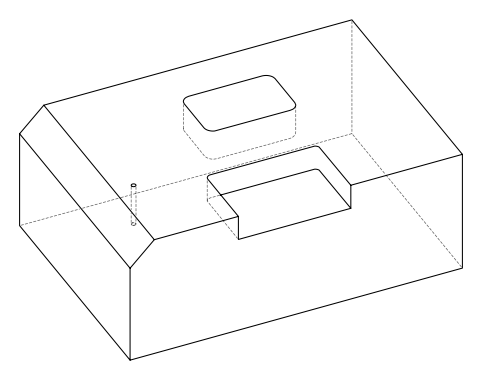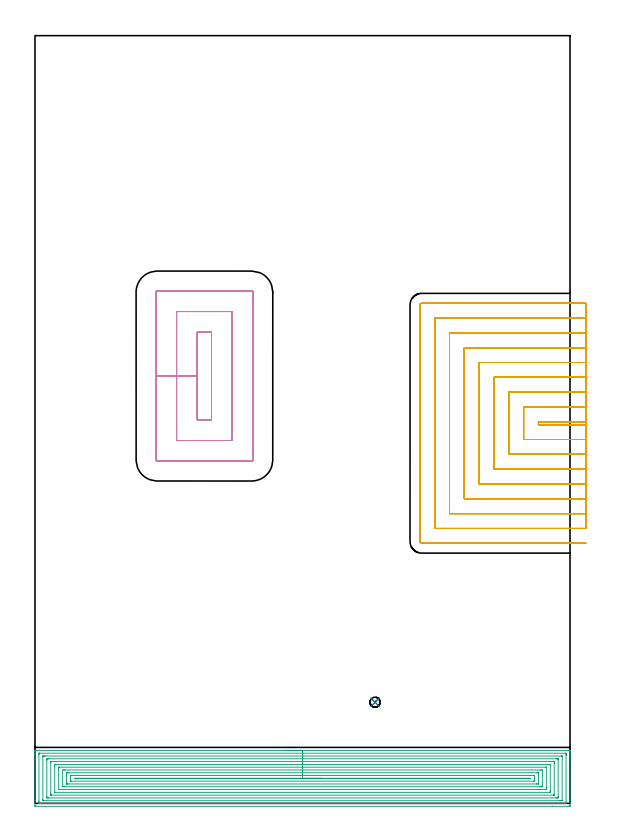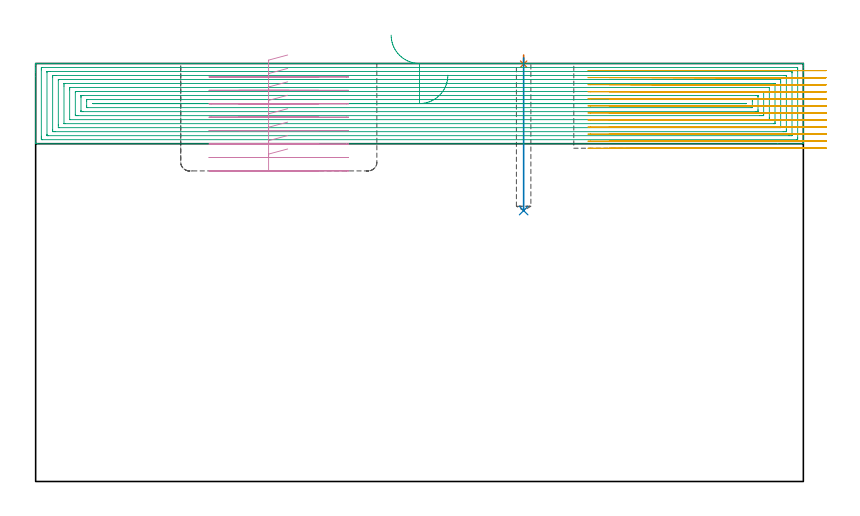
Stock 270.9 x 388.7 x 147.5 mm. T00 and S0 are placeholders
(PLAN: 5 operations, 4 tool changes, 96.2 min)
(1 SPOT_DRILL | STEP1POCKET | NXT0321_9005460120000 | 0.03 min | 2 mm3)
(2 DRILL_BLIND_HOLE_INTO_CENTER | STEP1POCKET | UGT0301_446 | 0.22 min | 1025 mm3)
(3 AREA_MILL | FG_CHAMFER_SURFACE | UGT0205_001 | 24.04 min | 108474 mm3)
(4 MILL_RECTANGULAR_POCKET | POCKET_RECTANGULAR_STRAIGHT | UGT0201_095 | Follow Part, ap 5, ae 75% | 10.3 min | 274299 mm3)
(5 MILL_SLOT | SLOT_PARTIAL_RECTANGULAR | NXT0201_013 | Follow Part, ap 2.5, ae 75% | 61.58 min | 318068 mm3)
(TOOL NXT0321_9005460120000 | NC Spot Drill, 142deg, 12mm, Carbide, Uncoated | D12 PA142 FL30 Z2)
(TOOL UGT0301_446 | Carbide Drill 5.1 mm | D5.1 PA118 FL52 Z2)
(TOOL UGT0205_001 | Chamfer Mill 20 x 3 x 45 deg. | D20 FL50 Z2)
(TOOL UGT0201_095 | End mill 20 mm | D20 R3 FL38 Z4)
(TOOL NXT0201_013 | ENDMILL 10mm | D10 FL30 Z4)
(OP 1 SPOT_DRILL)
G17 G21 G94 G90
T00 M6
G54
G17 G0 G90 X172.2 Y51.2 S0 M3
G43 Z157.5 H0
G94 G81 G98 Z147.28 F250. R150.5
G80
M5
M2
(OP 2 DRILL_BLIND_HOLE_INTO_CENTER)
G17 G21 G94 G90
T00 M6
G54
G17 G0 G90 X172.2 Y51.2 S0 M3
G43 Z157.5 H0
G94 G81 G98 Z95.6 F250. R149.5
G80
M5
M2
(OP 3 AREA_MILL)
G17 G21 G94 G90
T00 M6
G54
G17 G0 G90 X125.45 Y26.8 S1061 M3
G43 Z157.5 H0
G94 G1 X125.488 Z156.628 F250.
X125.602 Z155.763
X125.791 Z154.912
X126.053 Z154.08
X126.387 Z153.274
X126.79 Z152.5
X127.258 Z151.764
X127.79 Z151.072
X128.379 Z150.429
X129.022 Z149.839
X129.714 Z149.308
X130.45 Z148.84
X131.224 Z148.437
X132.03 Z148.103
X132.862 Z147.841
X133.714 Z147.652
X134.578 Z147.538
X135.45 Z147.5
X270.734
X270.892 Y26.797 Z147.488
X270.894 Y26.79 Z147.481
X270.9 Y26.451 Z147.151
Y26.106 Z146.805
Y25.449 Z146.144
Y24.238 Z144.935
Y23.683 Z144.378
Y13.74 Z134.438
Y-1.031 Z119.666
X270.898 Y-1.311 Z119.387
X270.89 Y-1.492 Z119.206
X270.707 Y-1.499 Z119.199
X261.86 Y-1.5 Z119.2
X0.613
X0.19 Y-1.496 Z119.202
X0.01 Y-1.492 Z119.206
X0. Y-1.309 Z119.389
Y22.195 Z142.891
Y23.683 Z144.378
Y24.238 Z144.934
Y24.566 Z145.262
Y25.12 Z145.816
Y25.449 Z146.144
Y26.106 Z146.805
Y26.451 Z147.151
X0.006 Y26.79 Z147.481
X0.008 Y26.797 Z147.488
X0.166 Y26.8 Z147.5
X135.45
Y25.386 Z146.086
X268.502 Y25.385 Z146.085
X268.566
X268.879 Y25.379 Z146.079
X268.89 Y25.278 Z145.978
X268.897 Y25.058 Z145.758
X268.899 Y24.566 Z145.266
X268.9 Y24.172 Z144.872
X268.899 Y0.734 Z121.434
X268.898 Y0.342 Z121.042
X268.89 Y-0.053 Z120.647
X268.882 Y-0.08 Z120.62
X268.863 Y-0.081 Z120.619
X268.812 Y-0.084 Z120.616
X268.709 Y-0.085 Z120.615
X268.502 Y-0.086 Z120.614
X2.398 Y-0.085 Z120.615
X2.334
X2.021 Y-0.079 Z120.621
X2.01 Y0.022 Z120.722
X2.003 Y0.242 Z120.942
X2.001 Y0.734 Z121.434
X2. Y1.128 Z121.828
X2.001 Y24.566 Z145.266
X2.002 Y24.958 Z145.658
X2.01 Y25.353 Z146.053
X2.018 Y25.38 Z146.08
X2.037 Y25.381 Z146.081
X2.088 Y25.384 Z146.084
X2.191 Y25.385 Z146.085
X2.398 Y25.386 Z146.086
X135.45
Y23.971 Z144.671
X266.424
X266.716 Y23.97 Z144.67
X266.812 Y23.968 Z144.668
X266.881 Y23.965 Z144.665
X266.89 Y23.865 Z144.565
X266.896 Y23.683 Z144.383
X266.9 Y23.502 Z144.202
Y1.617 Z122.317
X266.899 Y1.436 Z122.136
X266.894 Y1.374 Z122.074
X266.888 Y1.335 Z122.035
X266.86 Y1.333 Z122.033
X266.716 Y1.331 Z122.031
X266.114 Y1.329 Z122.029
X265.823 Y1.328 Z122.028
X4.476 Y1.329 Z122.029
X4.184 Y1.33 Z122.03
X4.088 Y1.332 Z122.032
X4.019 Y1.335 Z122.035
X4.01 Y1.435 Z122.135
X4.004 Y1.617 Z122.317
X4. Y1.798 Z122.498
Y23.683 Z144.383
X4.001 Y23.864 Z144.564
X4.007 Y23.926 Z144.626
X4.012 Y23.965 Z144.665
X4.04 Y23.967 Z144.667
X4.184 Y23.969 Z144.669
X4.786 Y23.971 Z144.671
X5.077
X135.45
Y22.557 Z143.257
X264.037
X264.284 Y22.556 Z143.256
X264.779 Y22.55 Z143.25
X264.89 Y22.545 Z143.245
X264.895 Y22.35 Z143.05
X264.9 Y21.947 Z142.647
Y3.382 Z124.082
X264.894 Y2.955 Z123.655
X264.889 Y2.75 Z123.45
X264.68 Y2.746 Z123.446
X264.037 Y2.743 Z123.443
X263.79
X6.863
X6.616 Y2.744 Z123.444
X6.121 Y2.75 Z123.45
X6.01 Y2.755 Z123.455
X6.005 Y2.95 Z123.65
X6. Y3.353 Z124.053
Y21.918 Z142.618
X6.006 Y22.345 Z143.045
X6.011 Y22.55 Z143.25
X6.22 Y22.554 Z143.254
X6.863 Y22.557 Z143.257
X7.11
X135.45
Y21.143 Z141.843
X262.578 Y21.142 Z141.842
X262.723 Y21.141 Z141.841
X262.838 Y21.137 Z141.837
X262.892 Y21.134 Z141.834
X262.893 Y21.126 Z141.826
X262.896 Y21.035 Z141.735
X262.9 Y20.394 Z141.094
Y20.153 Z140.853
Y4.506 Z125.206
X262.896 Y4.265 Z124.965
X262.893 Y4.185 Z124.885
X262.891 Y4.17 Z124.87
X262.831 Y4.164 Z124.864
X262.687 Y4.161 Z124.861
X262.469 Y4.158 Z124.858
X8.322
X8.177 Y4.159 Z124.859
X8.061 Y4.163 Z124.863
X8.008 Y4.166 Z124.866
X8.007 Y4.174 Z124.874
X8.004 Y4.265 Z124.965
X8. Y4.906 Z125.606
Y5.147 Z125.847
X8.001 Y20.794 Z141.494
X8.004 Y21.035 Z141.735
X8.007 Y21.115 Z141.815
X8.009 Y21.129 Z141.829
X8.069 Y21.136 Z141.836
X8.214 Y21.139 Z141.839
X8.431 Y21.142 Z141.842
X135.45 Y21.143 Z141.843
Y19.729 Z140.429
X260.465 Y19.728 Z140.428
X260.895 Y19.727 Z140.427
X260.896 Y19.726 Z140.426
X260.899 Y19.724 Z140.424
X260.9 Y6.483 Z127.183
X260.898 Y6.03 Z126.73
X260.895 Y5.605 Z126.305
X260.89 Y5.578 Z126.278
X260.87 Y5.576 Z126.276
X260.813 Y5.573 Z126.273
X260.697 Y5.572 Z126.272
X260.465 Y5.571 Z126.271
X10.435
X10.005 Y5.572 Z126.272
X10.004 Y5.574 Z126.274
X10.001 Y5.576 Z126.276
X10. Y18.817 Z139.517
X10.002 Y19.27 Z139.97
X10.005 Y19.695 Z140.395
X10.01 Y19.722 Z140.422
X10.03 Y19.724 Z140.424
X10.087 Y19.727 Z140.427
X10.203 Y19.728 Z140.428
X10.435 Y19.729 Z140.429
X135.45
Y18.315 Z139.015
X258.753 Y18.314 Z139.014
X258.863 Y18.31 Z139.01
X258.885 Y18.308 Z139.008
X258.892 Y18.297 Z138.997
X258.897 Y18.277 Z138.977
X258.899 Y18.256 Z138.956
X258.9 Y7.795 Z128.495
X258.899 Y7.578 Z128.278
X258.891 Y7.358 Z128.058
X258.874 Y6.992 Z127.692
X258.679 Y6.987 Z127.687
X258.605 Y6.986 Z127.686
X12.147
X12.037 Y6.99 Z127.69
X12.015 Y6.992 Z127.692
X12.008 Y7.003 Z127.703
X12.003 Y7.022 Z127.722
X12.001 Y7.044 Z127.744
X12. Y17.505 Z138.205
X12.001 Y17.722 Z138.422
X12.009 Y17.942 Z138.642
X12.026 Y18.308 Z139.008
X12.221 Y18.313 Z139.013
X12.295 Y18.314 Z139.014
X135.45 Y18.315 Z139.015
Y16.9 Z137.6
X256.
X256.614 Y16.898 Z137.598
X256.893 Y16.893 Z137.593
X256.9 Y16.615 Z137.315
Y8.671 Z129.371
X256.893 Y8.407 Z129.107
X256.28 Y8.401 Z129.101
X256. Y8.4 Z129.1
X255.389
X14.9
X14.286 Y8.402 Z129.102
X14.007 Y8.407 Z129.107
X14. Y8.685 Z129.385
Y16.629 Z137.329
X14.007 Y16.893 Z137.593
X14.62 Y16.899 Z137.599
X14.9 Y16.9 Z137.6
X15.511
X135.45
Y15.486 Z136.186
X254.214
X254.472 Y15.484 Z136.184
X254.876 Y15.479 Z136.179
X254.89 Y15.477 Z136.177
X254.893 Y15.454 Z136.154
X254.897 Y15.398 Z136.098
X254.899 Y15.286 Z135.986
X254.9 Y15.061 Z135.761
Y10.443 Z131.143
X254.898 Y10.104 Z130.804
X254.895 Y9.935 Z130.635
X254.89 Y9.851 Z130.551
X254.885 Y9.82 Z130.52
X254.846 Y9.819 Z130.519
X254.214 Y9.815 Z130.515
X253.958 Y9.814 Z130.514
X16.686
X16.428 Y9.815 Z130.515
X16.024 Y9.821 Z130.521
X16.01 Y9.823 Z130.523
X16.007 Y9.846 Z130.546
X16.003 Y9.901 Z130.601
X16.001 Y10.014 Z130.714
X16. Y10.239 Z130.939
Y14.857 Z135.557
X16.002 Y15.196 Z135.896
X16.005 Y15.365 Z136.065
X16.01 Y15.449 Z136.149
X16.015 Y15.48 Z136.18
X16.054 Y15.481 Z136.181
X16.686 Y15.485 Z136.185
X16.942 Y15.486 Z136.186
X135.45
Y14.072 Z134.772
X252.527
X252.726 Y14.07 Z134.77
X252.857 Y14.067 Z134.767
X252.892 Y14.064 Z134.764
X252.895 Y14.059 Z134.759
X252.898 Y14.041 Z134.741
X252.9 Y13.974 Z134.674
Y13.508 Z134.208
Y11.742 Z132.442
X252.898 Y11.326 Z132.026
X252.895 Y11.268 Z131.968
X252.891 Y11.242 Z131.942
X252.878 Y11.235 Z131.935
X252.825 Y11.232 Z131.932
X252.627 Y11.229 Z131.929
X252.527 Y11.228 Z131.928
X18.373
X18.174 Y11.229 Z131.929
X18.043 Y11.233 Z131.933
X18.008 Y11.236 Z131.936
X18.005 Y11.241 Z131.941
X18.002 Y11.259 Z131.959
X18. Y11.326 Z132.026
Y11.792 Z132.492
Y13.558 Z134.258
X18.002 Y13.974 Z134.674
X18.006 Y14.032 Z134.732
X18.01 Y14.058 Z134.758
X18.022 Y14.065 Z134.765
X18.076 Y14.068 Z134.768
X18.274 Y14.071 Z134.771
X18.373 Y14.072 Z134.772
X135.45
Y12.658 Z133.358
X250.204
X250.642 Y12.651 Z133.351
X250.73 Y12.648 Z133.348
X250.658 Y12.644 Z133.344
X250.642 Y12.643 Z133.343
X239.05 Y12.642 Z133.342
X20.712
X20.274 Y12.643 Z133.343
X20.258 Y12.644 Z133.344
X20.206 Y12.651 Z133.351
X20.242 Y12.656 Z133.356
X20.258 Y12.657 Z133.357
X20.696 Y12.658 Z133.358
X135.45
X136.322 Z133.396
X137.186 Z133.51
X138.038 Z133.699
X138.87 Z133.961
X139.676 Z134.295
X140.45 Z134.698
X141.186 Z135.166
X141.878 Z135.697
X142.521 Z136.287
X143.11 Z136.93
X143.642 Z137.622
X144.11 Z138.358
X144.513 Z139.132
X144.847 Z139.938
X145.109 Z140.77
X145.298 Z141.621
X145.412 Z142.486
X145.45 Z143.358
G0 Z157.5
M5
M2
(OP 4 MILL_RECTANGULAR_POCKET)
G17 G21 G94 G90
T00 M6
G54
G17 G0 G90 X88.927 Y238.5 S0 M3
G43 Z157.5 H0
Z150.5
G94 G1 X82.2 Z148.697 F250.
Y216.35 Z142.762
Y194.2 F500.
X89.4
Y238.5
X82.2
Y216.35
X71.7
Y183.7
X99.9
Y249.
X71.7
Y216.35
X61.2
Y173.9
G3 X61.9 Y173.2 R0.7
G1 X109.7
G3 X110.4 Y173.9 R0.7
G1 Y258.8
G3 X109.7 Y259.5 R0.7
G1 X61.9
G3 X61.2 Y258.8 R0.7
G1 Y216.35
Y215.35
G0 X88.927 Y238.5 Z145.762
G1 X82.2 Z143.96 F250.
Y216.35 Z138.025
Y194.2 F500.
X89.4
Y238.5
X82.2
Y216.35
X71.7
Y183.7
X99.9
Y249.
X71.7
Y216.35
X61.2
Y173.9
G3 X61.9 Y173.2 R0.7
G1 X109.7
G3 X110.4 Y173.9 R0.7
G1 Y258.8
G3 X109.7 Y259.5 R0.7
G1 X61.9
G3 X61.2 Y258.8 R0.7
G1 Y216.35
Y215.35
G0 X88.927 Y238.5 Z141.025
G1 X82.2 Z139.223 F250.
Y216.35 Z133.287
Y194.2 F500.
X89.4
Y238.5
X82.2
Y216.35
X71.7
Y183.7
X99.9
Y249.
X71.7
Y216.35
X61.2
Y173.9
G3 X61.9 Y173.2 R0.7
G1 X109.7
G3 X110.4 Y173.9 R0.7
G1 Y258.8
G3 X109.7 Y259.5 R0.7
G1 X61.9
G3 X61.2 Y258.8 R0.7
G1 Y216.35
Y215.35
G0 X88.927 Y238.5 Z136.287
G1 X82.2 Z134.485 F250.
Y216.35 Z128.55
Y194.2 F500.
X89.4
Y238.5
X82.2
Y216.35
X71.7
Y183.7
X99.9
Y249.
X71.7
Y216.35
X61.2
Y173.9
G3 X61.9 Y173.2 R0.7
G1 X109.7
G3 X110.4 Y173.9 R0.7
G1 Y258.8
G3 X109.7 Y259.5 R0.7
G1 X61.9
G3 X61.2 Y258.8 R0.7
G1 Y216.35
Y215.35
G0 X88.927 Y238.5 Z131.55
G1 X82.2 Z129.748 F250.
Y216.35 Z123.812
Y194.2 F500.
X89.4
Y238.5
X82.2
Y216.35
X71.7
Y183.7
X99.9
Y249.
X71.7
Y216.35
X61.2
Y173.9
G3 X61.9 Y173.2 R0.7
G1 X109.7
G3 X110.4 Y173.9 R0.7
G1 Y258.8
G3 X109.7 Y259.5 R0.7
G1 X61.9
G3 X61.2 Y258.8 R0.7
G1 Y216.35
Y215.35
G0 X88.927 Y238.5 Z126.812
G1 X82.2 Z125.01 F250.
Y216.35 Z119.075
Y194.2 F500.
X89.4
Y238.5
X82.2
Y216.35
X71.7
Y183.7
X99.9
Y249.
X71.7
Y216.35
X61.2
Y173.9
G3 X61.9 Y173.2 R0.7
G1 X109.7
G3 X110.4 Y173.9 R0.7
G1 Y258.8
G3 X109.7 Y259.5 R0.7
G1 X61.9
G3 X61.2 Y258.8 R0.7
G1 Y216.35
Y215.35
G0 X88.927 Y238.5 Z122.075
G1 X82.2 Z120.273 F250.
Y216.35 Z114.337
Y194.2 F500.
X89.4
Y238.5
X82.2
Y216.35
X71.7
Y183.7
X99.9
Y249.
X71.7
Y216.35
X61.2
Y173.9
G3 X61.9 Y173.2 R0.7
G1 X109.7
G3 X110.4 Y173.9 R0.7
G1 Y258.8
G3 X109.7 Y259.5 R0.7
G1 X61.9
G3 X61.2 Y258.8 R0.7
G1 Y216.35
Y215.35
G0 X88.927 Y238.5 Z117.337
G1 X82.2 Z115.535 F250.
Y216.35 Z109.6
Y194.2 F500.
X89.4
Y238.5
X82.2
Y216.35
X71.7
Y183.7
X99.9
Y249.
X71.7
Y216.35
X61.2
Y173.9
G3 X61.9 Y173.2 R0.7
G1 X109.7
G3 X110.4 Y173.9 R0.7
G1 Y258.8
G3 X109.7 Y259.5 R0.7
G1 X61.9
G3 X61.2 Y258.8 R0.7
G1 Y216.35
Y215.35
G0 Z157.5
M5
M2
(OP 5 MILL_SLOT)
G17 G21 G94 G90
T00 M6
G54
G17 G0 G90 X278.9 Y193.2 S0 M3
G43 Z157.5 H0
Z145.008
G94 G1 X275.9 F250.
X254.9 F500.
Y191.7
X275.9
X278.9 F250.
Y200.7
X275.9
X247.4 F500.
Y184.2
X275.9
X278.9 F250.
Y208.2
X275.9
X239.9 F500.
Y176.7
X275.9
X278.9 F250.
Y215.7
X275.9
X232.4 F500.
Y169.2
X275.9
X278.9 F250.
Y223.2
X275.9
X224.9 F500.
Y161.7
X275.9
X278.9 F250.
Y230.7
X275.9
X217.4 F500.
Y154.2
X275.9
X278.9 F250.
Y238.2
X275.9
X209.9 F500.
Y146.7
X275.9
X278.9 F250.
Y245.7
X275.9
X202.4 F500.
Y139.2
X275.9
X278.9 F250.
Y253.2
X275.9
X195.8 F500.
G3 X194.9 Y252.3 R0.9
G1 Y132.6
G3 X195.8 Y131.7 R0.9
G1 X275.9
X278.9 F250.
G0 Y193.2 Z142.517
G1 X275.9
X254.9 F500.
Y191.7
X275.9
X278.9 F250.
Y200.7
X275.9
X247.4 F500.
Y184.2
X275.9
X278.9 F250.
Y208.2
X275.9
X239.9 F500.
Y176.7
X275.9
X278.9 F250.
Y215.7
X275.9
X232.4 F500.
Y169.2
X275.9
X278.9 F250.
Y223.2
X275.9
X224.9 F500.
Y161.7
X275.9
X278.9 F250.
Y230.7
X275.9
X217.4 F500.
Y154.2
X275.9
X278.9 F250.
Y238.2
X275.9
X209.9 F500.
Y146.7
X275.9
X278.9 F250.
Y245.7
X275.9
X202.4 F500.
Y139.2
X275.9
X278.9 F250.
Y253.2
X275.9
X195.8 F500.
G3 X194.9 Y252.3 R0.9
G1 Y132.6
G3 X195.8 Y131.7 R0.9
G1 X275.9
X278.9 F250.
G0 Y193.2 Z140.025
G1 X275.9
X254.9 F500.
Y191.7
X275.9
X278.9 F250.
Y200.7
X275.9
X247.4 F500.
Y184.2
X275.9
X278.9 F250.
Y208.2
X275.9
X239.9 F500.
Y176.7
X275.9
X278.9 F250.
Y215.7
X275.9
X232.4 F500.
Y169.2
X275.9
X278.9 F250.
Y223.2
X275.9
X224.9 F500.
Y161.7
X275.9
X278.9 F250.
Y230.7
X275.9
X217.4 F500.
Y154.2
X275.9
X278.9 F250.
Y238.2
X275.9
X209.9 F500.
Y146.7
X275.9
X278.9 F250.
Y245.7
X275.9
X202.4 F500.
Y139.2
X275.9
X278.9 F250.
Y253.2
X275.9
X195.8 F500.
G3 X194.9 Y252.3 R0.9
G1 Y132.6
G3 X195.8 Y131.7 R0.9
G1 X275.9
X278.9 F250.
G0 Y193.2 Z137.533
G1 X275.9
X254.9 F500.
Y191.7
X275.9
X278.9 F250.
Y200.7
X275.9
X247.4 F500.
Y184.2
X275.9
X278.9 F250.
Y208.2
X275.9
X239.9 F500.
Y176.7
X275.9
X278.9 F250.
Y215.7
X275.9
X232.4 F500.
Y169.2
X275.9
X278.9 F250.
Y223.2
X275.9
X224.9 F500.
Y161.7
X275.9
X278.9 F250.
Y230.7
X275.9
X217.4 F500.
Y154.2
X275.9
X278.9 F250.
Y238.2
X275.9
X209.9 F500.
Y146.7
X275.9
X278.9 F250.
Y245.7
X275.9
X202.4 F500.
Y139.2
X275.9
X278.9 F250.
Y253.2
X275.9
X195.8 F500.
G3 X194.9 Y252.3 R0.9
G1 Y132.6
G3 X195.8 Y131.7 R0.9
G1 X275.9
X278.9 F250.
G0 Y193.2 Z135.042
G1 X275.9
X254.9 F500.
Y191.7
X275.9
X278.9 F250.
Y200.7
X275.9
X247.4 F500.
Y184.2
X275.9
X278.9 F250.
Y208.2
X275.9
X239.9 F500.
Y176.7
X275.9
X278.9 F250.
Y215.7
X275.9
X232.4 F500.
Y169.2
X275.9
X278.9 F250.
Y223.2
X275.9
X224.9 F500.
Y161.7
X275.9
X278.9 F250.
Y230.7
X275.9
X217.4 F500.
Y154.2
X275.9
X278.9 F250.
Y238.2
X275.9
X209.9 F500.
Y146.7
X275.9
X278.9 F250.
Y245.7
X275.9
X202.4 F500.
Y139.2
X275.9
X278.9 F250.
Y253.2
X275.9
X195.8 F500.
G3 X194.9 Y252.3 R0.9
G1 Y132.6
G3 X195.8 Y131.7 R0.9
G1 X275.9
X278.9 F250.
G0 Y193.2 Z132.55
G1 X275.9
X254.9 F500.
Y191.7
X275.9
X278.9 F250.
Y200.7
X275.9
X247.4 F500.
Y184.2
X275.9
X278.9 F250.
Y208.2
X275.9
X239.9 F500.
Y176.7
X275.9
X278.9 F250.
Y215.7
X275.9
X232.4 F500.
Y169.2
X275.9
X278.9 F250.
Y223.2
X275.9
X224.9 F500.
Y161.7
X275.9
X278.9 F250.
Y230.7
X275.9
X217.4 F500.
Y154.2
X275.9
X278.9 F250.
Y238.2
X275.9
X209.9 F500.
Y146.7
X275.9
X278.9 F250.
Y245.7
X275.9
X202.4 F500.
Y139.2
X275.9
X278.9 F250.
Y253.2
X275.9
X195.8 F500.
G3 X194.9 Y252.3 R0.9
G1 Y132.6
G3 X195.8 Y131.7 R0.9
G1 X275.9
X278.9 F250.
G0 Y193.2 Z130.058
G1 X275.9
X254.9 F500.
Y191.7
X275.9
X278.9 F250.
Y200.7
X275.9
X247.4 F500.
Y184.2
X275.9
X278.9 F250.
Y208.2
X275.9
X239.9 F500.
Y176.7
X275.9
X278.9 F250.
Y215.7
X275.9
X232.4 F500.
Y169.2
X275.9
X278.9 F250.
Y223.2
X275.9
X224.9 F500.
Y161.7
X275.9
X278.9 F250.
Y230.7
X275.9
X217.4 F500.
Y154.2
X275.9
X278.9 F250.
Y238.2
X275.9
X209.9 F500.
Y146.7
X275.9
X278.9 F250.
Y245.7
X275.9
X202.4 F500.
Y139.2
X275.9
X278.9 F250.
Y253.2
X275.9
X195.8 F500.
G3 X194.9 Y252.3 R0.9
G1 Y132.6
G3 X195.8 Y131.7 R0.9
G1 X275.9
X278.9 F250.
G0 Y193.2 Z127.567
G1 X275.9
X254.9 F500.
Y191.7
X275.9
X278.9 F250.
Y200.7
X275.9
X247.4 F500.
Y184.2
X275.9
X278.9 F250.
Y208.2
X275.9
X239.9 F500.
Y176.7
X275.9
X278.9 F250.
Y215.7
X275.9
X232.4 F500.
Y169.2
X275.9
X278.9 F250.
Y223.2
X275.9
X224.9 F500.
Y161.7
X275.9
X278.9 F250.
Y230.7
X275.9
X217.4 F500.
Y154.2
X275.9
X278.9 F250.
Y238.2
X275.9
X209.9 F500.
Y146.7
X275.9
X278.9 F250.
Y245.7
X275.9
X202.4 F500.
Y139.2
X275.9
X278.9 F250.
Y253.2
X275.9
X195.8 F500.
G3 X194.9 Y252.3 R0.9
G1 Y132.6
G3 X195.8 Y131.7 R0.9
G1 X275.9
X278.9 F250.
G0 Y193.2 Z125.075
G1 X275.9
X254.9 F500.
Y191.7
X275.9
X278.9 F250.
Y200.7
X275.9
X247.4 F500.
Y184.2
X275.9
X278.9 F250.
Y208.2
X275.9
X239.9 F500.
Y176.7
X275.9
X278.9 F250.
Y215.7
X275.9
X232.4 F500.
Y169.2
X275.9
X278.9 F250.
Y223.2
X275.9
X224.9 F500.
Y161.7
X275.9
X278.9 F250.
Y230.7
X275.9
X217.4 F500.
Y154.2
X275.9
X278.9 F250.
Y238.2
X275.9
X209.9 F500.
Y146.7
X275.9
X278.9 F250.
Y245.7
X275.9
X202.4 F500.
Y139.2
X275.9
X278.9 F250.
Y253.2
X275.9
X195.8 F500.
G3 X194.9 Y252.3 R0.9
G1 Y132.6
G3 X195.8 Y131.7 R0.9
G1 X275.9
X278.9 F250.
G0 Y193.2 Z122.583
G1 X275.9
X254.9 F500.
Y191.7
X275.9
X278.9 F250.
Y200.7
X275.9
X247.4 F500.
Y184.2
X275.9
X278.9 F250.
Y208.2
X275.9
X239.9 F500.
Y176.7
X275.9
X278.9 F250.
Y215.7
X275.9
X232.4 F500.
Y169.2
X275.9
X278.9 F250.
Y223.2
X275.9
X224.9 F500.
Y161.7
X275.9
X278.9 F250.
Y230.7
X275.9
X217.4 F500.
Y154.2
X275.9
X278.9 F250.
Y238.2
X275.9
X209.9 F500.
Y146.7
X275.9
X278.9 F250.
Y245.7
X275.9
X202.4 F500.
Y139.2
X275.9
X278.9 F250.
Y253.2
X275.9
X195.8 F500.
G3 X194.9 Y252.3 R0.9
G1 Y132.6
G3 X195.8 Y131.7 R0.9
G1 X275.9
X278.9 F250.
G0 Y193.2 Z120.092
G1 X275.9
X254.9 F500.
Y191.7
X275.9
X278.9 F250.
Y200.7
X275.9
X247.4 F500.
Y184.2
X275.9
X278.9 F250.
Y208.2
X275.9
X239.9 F500.
Y176.7
X275.9
X278.9 F250.
Y215.7
X275.9
X232.4 F500.
Y169.2
X275.9
X278.9 F250.
Y223.2
X275.9
X224.9 F500.
Y161.7
X275.9
X278.9 F250.
Y230.7
X275.9
X217.4 F500.
Y154.2
X275.9
X278.9 F250.
Y238.2
X275.9
X209.9 F500.
Y146.7
X275.9
X278.9 F250.
Y245.7
X275.9
X202.4 F500.
Y139.2
X275.9
X278.9 F250.
Y253.2
X275.9
X195.8 F500.
G3 X194.9 Y252.3 R0.9
G1 Y132.6
G3 X195.8 Y131.7 R0.9
G1 X275.9
X278.9 F250.
G0 Y193.2 Z117.6
G1 X275.9
X254.9 F500.
Y191.7
X275.9
X278.9 F250.
Y200.7
X275.9
X247.4 F500.
Y184.2
X275.9
X278.9 F250.
Y208.2
X275.9
X239.9 F500.
Y176.7
X275.9
X278.9 F250.
Y215.7
X275.9
X232.4 F500.
Y169.2
X275.9
X278.9 F250.
Y223.2
X275.9
X224.9 F500.
Y161.7
X275.9
X278.9 F250.
Y230.7
X275.9
X217.4 F500.
Y154.2
X275.9
X278.9 F250.
Y238.2
X275.9
X209.9 F500.
Y146.7
X275.9
X278.9 F250.
Y245.7
X275.9
X202.4 F500.
Y139.2
X275.9
X278.9 F250.
Y253.2
X275.9
X195.8 F500.
G3 X194.9 Y252.3 R0.9
G1 Y132.6
G3 X195.8 Y131.7 R0.9
G1 X275.9
X278.9 F250.
G0 Z157.5
M5
M2
